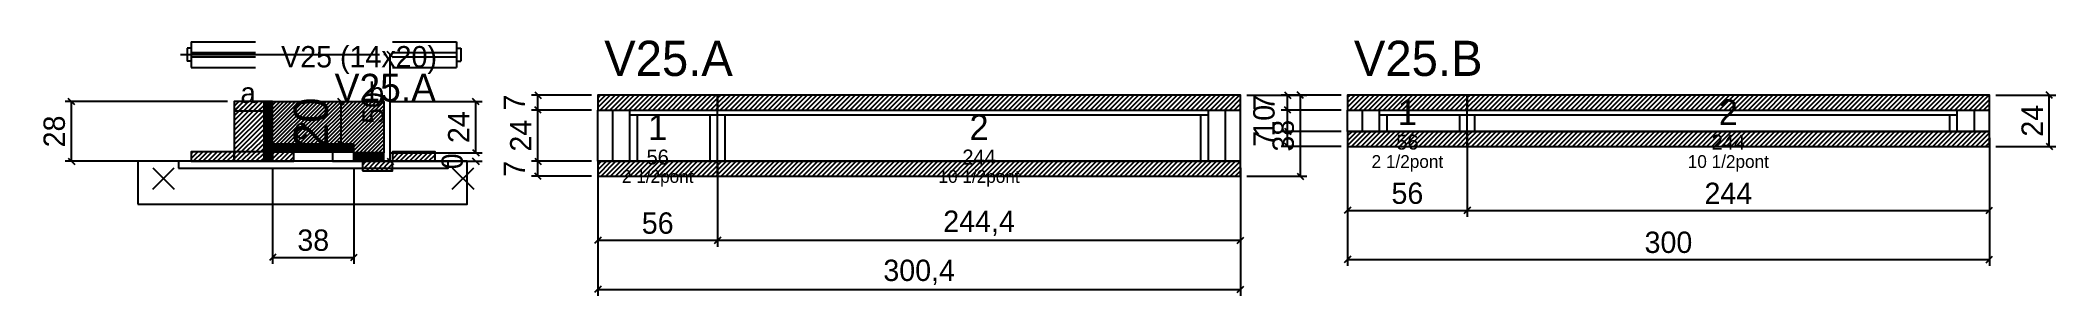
# Model space of a CAD drawing. Extents: x -69 to 873, y -87 to 33.
import ezdxf
from ezdxf.enums import TextEntityAlignment as Align

# ---------------------------------------------------------------- set-up
doc = ezdxf.new("R2010")
doc.units = 0
for name, color, linetype in [('5', 5, 'Continuous'), ('barrote', 126, 'Continuous'), ('CONCRETO', 251, 'Continuous'), ('COTA', 241, 'Continuous'), ('Cota Seção (2x)', 241, 'Continuous'), ('detalhes', 7, 'Continuous'), ('Hachura', 251, 'Continuous'), ('Madeira', 126, 'Continuous'), ('NOMENCLATURA', 7, 'Continuous'), ('Painéis', 200, 'Continuous'), ('presilha', 224, 'Continuous'), ('SARR_2.2x7', 40, 'Continuous'), ('SARR_3.5x7', 81, 'Continuous'), ('SCO-___-LAJ', 224, 'Continuous'), ('TENSOR', 224, 'Continuous'), ('texto', 7, 'Continuous'), ('Texto Seção', 7, 'Continuous')]:
    doc.layers.add(name, color=color, linetype=linetype)
doc.dimstyles.new('PAINEL', dxfattribs={"dimtxt": 10, "dimasz": 3, "dimexe": 3, "dimexo": 3, "dimgap": 3, "dimtad": 1, "dimblk": 'OBLIQUE', "dimblk1": 'OBLIQUE', "dimcen": 2.5, "dimclrd": 4, "dimclre": 4, "dimclrt": 240, "dimazin": 3, "dimtfac": 1, "dimtmove": 0, "dimatfit": 3})
doc.dimstyles.new('SECAO2X', dxfattribs={"dimtxt": 16, "dimasz": 3, "dimexe": 3, "dimexo": 3, "dimgap": 3, "dimtad": 1, "dimblk": 'OBLIQUE', "dimblk1": 'OBLIQUE', "dimcen": 2.5, "dimclrd": 4, "dimclre": 4, "dimclrt": 240, "dimazin": 3, "dimtfac": 1, "dimtmove": 0, "dimatfit": 3})

# ---------------------------------------------------------------- blocks, each defined once
blk = doc.blocks.new('_OBLIQUE')
at = {"color": 0, "linetype": 'BYBLOCK'}
blk.add_line((-0.5, -0.5), (0.5, 0.5), dxfattribs=at)

msp = doc.modelspace()

# ---------------------------------------------------------------- hatches: boundary and pattern name
at = {"layer": 'COTA'}
h = msp.add_hatch(dxfattribs=at)
h.set_pattern_fill('ANSI31', scale=0.4)
h.paths.add_polyline_path([(40, -16), (40, 4), (92, 4), (92, -20), (78, -20), (78, -16)])
h = msp.add_hatch(dxfattribs=at)
h.set_pattern_fill('ANSI31', scale=0.5)
h.paths.add_polyline_path([(192, 0), (248, 0), (248, 7), (192, 7)])
h = msp.add_hatch(dxfattribs=at)
h.set_pattern_fill('ANSI31', scale=0.5)
h.paths.add_polyline_path([(248, 0), (492.4, 0), (492.4, 7), (248, 7)])
h = msp.add_hatch(dxfattribs=at)
h.set_pattern_fill('ANSI31', scale=0.5)
h.paths.add_polyline_path([(542.4, 0), (598.4, 0), (598.4, 7), (542.4, 7)])
h = msp.add_hatch(dxfattribs=at)
h.set_pattern_fill('ANSI31', scale=0.5)
h.paths.add_polyline_path([(598.4, 0), (842.4, 0), (842.4, 7), (598.4, 7)])
h = msp.add_hatch(dxfattribs=at)
h.set_pattern_fill('ANSI31', scale=0.5)
h.paths.add_polyline_path([(542.4, -17), (598.4, -17), (598.4, -10), (542.4, -10)])
h = msp.add_hatch(dxfattribs=at)
h.set_pattern_fill('ANSI31', scale=0.5)
h.paths.add_polyline_path([(598.4, -17), (842.4, -17), (842.4, -10), (598.4, -10)])
h = msp.add_hatch(dxfattribs=at)
h.set_pattern_fill('ANSI31', scale=0.5)
h.paths.add_polyline_path([(192, -31), (248, -31), (248, -24), (192, -24)])
h = msp.add_hatch(dxfattribs=at)
h.set_pattern_fill('ANSI31', scale=0.5)
h.paths.add_polyline_path([(248, -31), (492.4, -31), (492.4, -24), (248, -24)])
at = {"layer": 'Hachura'}
h = msp.add_hatch(dxfattribs=at)
h.set_pattern_fill('ANSI31', scale=0.5)
h.paths.add_polyline_path([(22, -24), (36, -24), (36, 4), (22, 4)])
h = msp.add_hatch(dxfattribs=at)
h.set_pattern_fill('ANSI31', scale=0.5)
h.paths.add_polyline_path([(22, -0.4), (36, -0.4), (36, 4), (22, 4)])
h = msp.add_hatch(dxfattribs=at)
h.set_pattern_fill('SOLID')
h.paths.add_polyline_path([(36, -24), (40, -24), (40, 4), (36, 4)])
h = msp.add_hatch(dxfattribs=at)
h.set_pattern_fill('SOLID')
h.paths.add_polyline_path([(40, -19.6), (78, -19.6), (78, -16), (40, -16)])
h = msp.add_hatch(dxfattribs=at)
h.set_pattern_fill('ANSI31', scale=0.5)
h.paths.add_polyline_path([(2, -24), (22, -24), (22, -19.6), (2, -19.6)])
h = msp.add_hatch(dxfattribs=at)
h.set_pattern_fill('ANSI31', scale=0.5)
h.paths.add_polyline_path([(40, -24), (50, -24), (50, -19.6), (40, -19.6)])
h = msp.add_hatch(dxfattribs=at)
h.set_pattern_fill('SOLID')
h.paths.add_polyline_path([(78, -24), (92, -24), (92, -20), (78, -20)])
h = msp.add_hatch(dxfattribs=at)
h.set_pattern_fill('SOLID')
h.paths.add_polyline_path([(78, -24), (82, -24), (82, -24), (78, -24)])
h = msp.add_hatch(dxfattribs=at)
h.set_pattern_fill('ANSI31', scale=0.5)
h.paths.add_polyline_path([(82, -24), (96, -24), (96, -24), (82, -24)])
h = msp.add_hatch(dxfattribs=at)
h.set_pattern_fill('ANSI31', scale=0.5)
h.paths.add_polyline_path([(82, -28.4), (96, -28.4), (96, -24), (82, -24)])
h = msp.add_hatch(dxfattribs=at)
h.set_pattern_fill('ANSI31', scale=0.5)
h.paths.add_polyline_path([(96, -24), (116, -24), (116, -19.6), (96, -19.6)])

# ---------------------------------------------------------------- linework, layer by layer
for p, q in [((0, 29), (0, 23)), ((2, 29), (0, 29)), ((2, 32), (32, 32)), ((2, 32), (2, 20)), ((96, 32), (126, 32)), ((126, 32), (126, 20)), ((126, 29), (128, 29)), ((128, 29), (128, 23)), ((2, 23), (0, 23)), ((2, 27), (32, 27)), ((2, 25), (32, 25)), ((2, 20), (32, 20)), ((96, 27), (126, 27)), ((96, 25), (126, 25)), ((96, 20), (126, 20)), ((126, 23), (128, 23))]:
    msp.add_line(p, q)
at = {"layer": 'barrote'}
msp.add_lwpolyline([(-23, -44), (131, -44), (131, -24), (-23, -24)], close=True, dxfattribs=at)
at = {"layer": 'CONCRETO'}
msp.add_lwpolyline([(40, -16), (40, 4), (92, 4), (92, -20), (78, -20), (78, -16)], close=True, dxfattribs=at)
at = {"layer": 'Madeira'}
for points in [[(22, -24), (36, -24), (36, 4), (22, 4)], [(22, -0.4), (36, -0.4), (36, 4), (22, 4)], [(2, -24), (22, -24), (22, -19.6), (2, -19.6)], [(22, -24), (36, -24), (36, -19.6), (22, -19.6)], [(40, -24), (50, -24), (50, -19.6), (40, -19.6)], [(68, -24), (78, -24), (78, -19.6), (68, -19.6)], [(82, -24), (96, -24), (96, -24), (82, -24)], [(82, -28.4), (96, -28.4), (96, -24), (82, -24)], [(96, -24), (116, -24), (116, -19.6), (96, -19.6)]]:
    msp.add_lwpolyline(points, close=True, dxfattribs=at)
at = {"layer": 'Painéis'}
for p, q in [((192, 0), (248, 0)), ((192, -24), (192, 0)), ((248, -24), (248, 0)), ((248, -24), (248, 0)), ((248, 0), (492.4, 0)), ((248, -24), (248, 0)), ((492.4, -24), (492.4, 0)), ((542.4, 0), (598.4, 0)), ((542.4, -10), (542.4, 0)), ((598.4, -10), (598.4, 0)), ((598.4, -10), (598.4, 0)), ((598.4, 0), (842.4, 0)), ((598.4, -10), (598.4, 0)), ((842.4, -10), (842.4, 0)), ((542.4, -10), (598.4, -10)), ((598.4, -10), (842.4, -10)), ((192, -24), (248, -24)), ((248, -24), (492.4, -24))]:
    msp.add_line(p, q, dxfattribs=at)
for points in [[(36, -24), (40, -24), (40, 4), (36, 4)], [(40, -19.6), (78, -19.6), (78, -16), (40, -16)], [(78, -24), (92, -24), (92, -20), (78, -20)], [(78, -24), (82, -24), (82, -24), (78, -24)]]:
    msp.add_lwpolyline(points, close=True, dxfattribs=at)
at = {"layer": 'presilha'}
for p, q in [((-16, -37), (-6, -27)), ((-16, -27), (-6, -37)), ((124, -37), (134, -27)), ((124, -27), (134, -37))]:
    msp.add_line(p, q, dxfattribs=at)
at = {"layer": 'SARR_2.2x7'}
for p, q in [((199, -24), (199, 0)), ((485.4, -24), (485.4, 0)), ((549.4, -10), (549.4, 0)), ((835.4, -10), (835.4, 0)), ((207, -2.2), (248, -2.2)), ((248, -2.2), (477.4, -2.2)), ((557.4, -2.2), (598.4, -2.2)), ((598.4, -2.2), (827.4, -2.2))]:
    msp.add_line(p, q, dxfattribs=at)
at = {"layer": 'SARR_3.5x7'}
for p, q in [((207, -24), (207, 0)), ((248, -24), (248, 0)), ((248, -24), (248, 0)), ((477.4, -24), (477.4, 0)), ((557.4, -10), (557.4, 0)), ((598.4, -10), (598.4, 0)), ((598.4, -10), (598.4, 0)), ((827.4, -10), (827.4, 0)), ((210.5, -24), (210.5, -2.2)), ((244.5, -24), (244.5, -2.2)), ((251.5, -24), (251.5, -2.2)), ((473.9, -24), (473.9, -2.2)), ((560.9, -10), (560.9, -2.2)), ((594.9, -10), (594.9, -2.2)), ((601.9, -10), (601.9, -2.2)), ((823.9, -10), (823.9, -2.2)), ((557.4, -10), (560.9, -10)), ((594.9, -10), (598.4, -10)), ((598.4, -10), (601.9, -10)), ((823.9, -10), (827.4, -10)), ((207, -24), (210.5, -24)), ((244.5, -24), (248, -24)), ((248, -24), (251.5, -24)), ((473.9, -24), (477.4, -24))]:
    msp.add_line(p, q, dxfattribs=at)
at = {"layer": 'SCO-___-LAJ'}
for points in [[(192, 0), (248, 0), (248, 7), (192, 7)], [(248, 0), (492.4, 0), (492.4, 7), (248, 7)], [(542.4, 0), (598.4, 0), (598.4, 7), (542.4, 7)], [(598.4, 0), (842.4, 0), (842.4, 7), (598.4, 7)], [(542.4, -17), (598.4, -17), (598.4, -10), (542.4, -10)], [(598.4, -17), (842.4, -17), (842.4, -10), (598.4, -10)], [(-4, -27.2), (122, -27.2), (122, -24), (-4, -24)], [(192, -31), (248, -31), (248, -24), (192, -24)], [(248, -31), (492.4, -31), (492.4, -24), (248, -24)]]:
    msp.add_lwpolyline(points, close=True, dxfattribs=at)
at = {"layer": 'TENSOR'}
msp.add_line((-3, 26), (90, 26), dxfattribs=at)

# ---------------------------------------------------------------- texts
at = {"layer": '5'}
for s, height, p in [('1', 12, (570.4, -1)), ('2', 12, (720.4, -1)), ('1', 12, (220, -8)), ('2', 12, (370.2, -8)), ('56', 7, (220, -22)), ('244', 7, (370.2, -22)), ('56', 7, (570.4, -15)), ('244', 7, (720.4, -15))]:
    msp.add_text(s, height=height, dxfattribs=at).set_placement(p, align=Align.MIDDLE_CENTER)
at = {"layer": 'detalhes'}
for s, p in [('a', (25, 3.3)), ('b', (85, 3.3)), ('c', (50, -13.5))]:
    msp.add_text(s, height=9.6, dxfattribs=at).set_placement(p)
at = {"layer": 'NOMENCLATURA'}
for s, p in [('V25.A', (195, 16)), ('V25.B', (545.4, 16))]:
    msp.add_text(s, height=16.5, dxfattribs=at).set_placement(p)
at = {"layer": 'texto', "char_height": 6, "attachment_point": 5}
for s, insert in [('2 1/2pont', (220, -32)), ('10 1/2pont', (370.2, -32)), ('2 1/2pont', (570.4, -25)), ('10 1/2pont', (720.4, -25))]:
    msp.add_mtext(s, dxfattribs=dict(at, insert=insert))
at = {"layer": 'Texto Seção'}
for s, height, p in [('V25 (14x20)', 10, (44, 20)), ('V25.A', 13, (69, 4))]:
    msp.add_text(s, height=height, dxfattribs=at).set_placement(p)

# ---------------------------------------------------------------- dimensions: what is measured, and where the dimension line sits
at = {"layer": 'COTA'}
for base, p1, p2 in [((95, -24), (96, -24), (96, 26)), ((-54, -24), (2, -24), (22, 4)), ((135, -20), (92, -20), (92, 4)), ((164, 0), (192, 0), (192, 7)), ((164, -24), (192, -24), (192, 0)), ((520.4, -31), (492.4, -31), (492.4, 7)), ((514.4, 0), (542.4, 0), (542.4, 7)), ((514.4, -10), (542.4, -10), (542.4, 0)), ((870.4, -17), (842.4, -17), (842.4, 7)), ((514.4, -17), (542.4, -17), (542.4, -10)), ((135, -24), (96, -24), (96, -24)), ((164, -31), (192, -31), (192, -24))]:
    msp.add_linear_dim(base=base, p1=p1, p2=p2, angle=90, dimstyle='PAINEL', dxfattribs=at).render()
for base, p1, p2 in [((542.4, -47), (542.4, -10), (598.4, -10)), ((542.4, -70), (542.4, -10), (842.4, -10)), ((598.4, -47), (598.4, -10), (842.4, -10)), ((40, -69), (40, -24), (78, -24)), ((192, -61), (192, -24), (248, -24)), ((192, -84), (192, -24), (492.4, -24)), ((248, -61), (248, -24), (492.4, -24))]:
    msp.add_linear_dim(base=base, p1=p1, p2=p2, dimstyle='PAINEL', dxfattribs=at).render()
at = {"layer": 'Cota Seção (2x)'}
msp.add_linear_dim(base=(72, -16), p1=(40, -16), p2=(40, 4), angle=90, dimstyle='SECAO2X', dxfattribs=at).render()

doc.saveas('drawing.dxf')
